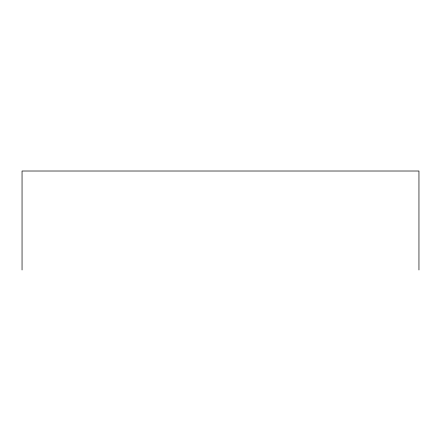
<?xml version="1.0" encoding="UTF-8"?>
<svg xmlns="http://www.w3.org/2000/svg" width="441" height="441" viewBox="0 0 441 441"><rect width="100%" height="100%" fill="white"/><g stroke="black" fill="none" stroke-linecap="round" stroke-linejoin="round"><path stroke-width="0.66" d="M418.95 269.986L418.95 171.014L22.05 171.014L22.05 269.986"/></g></svg>
